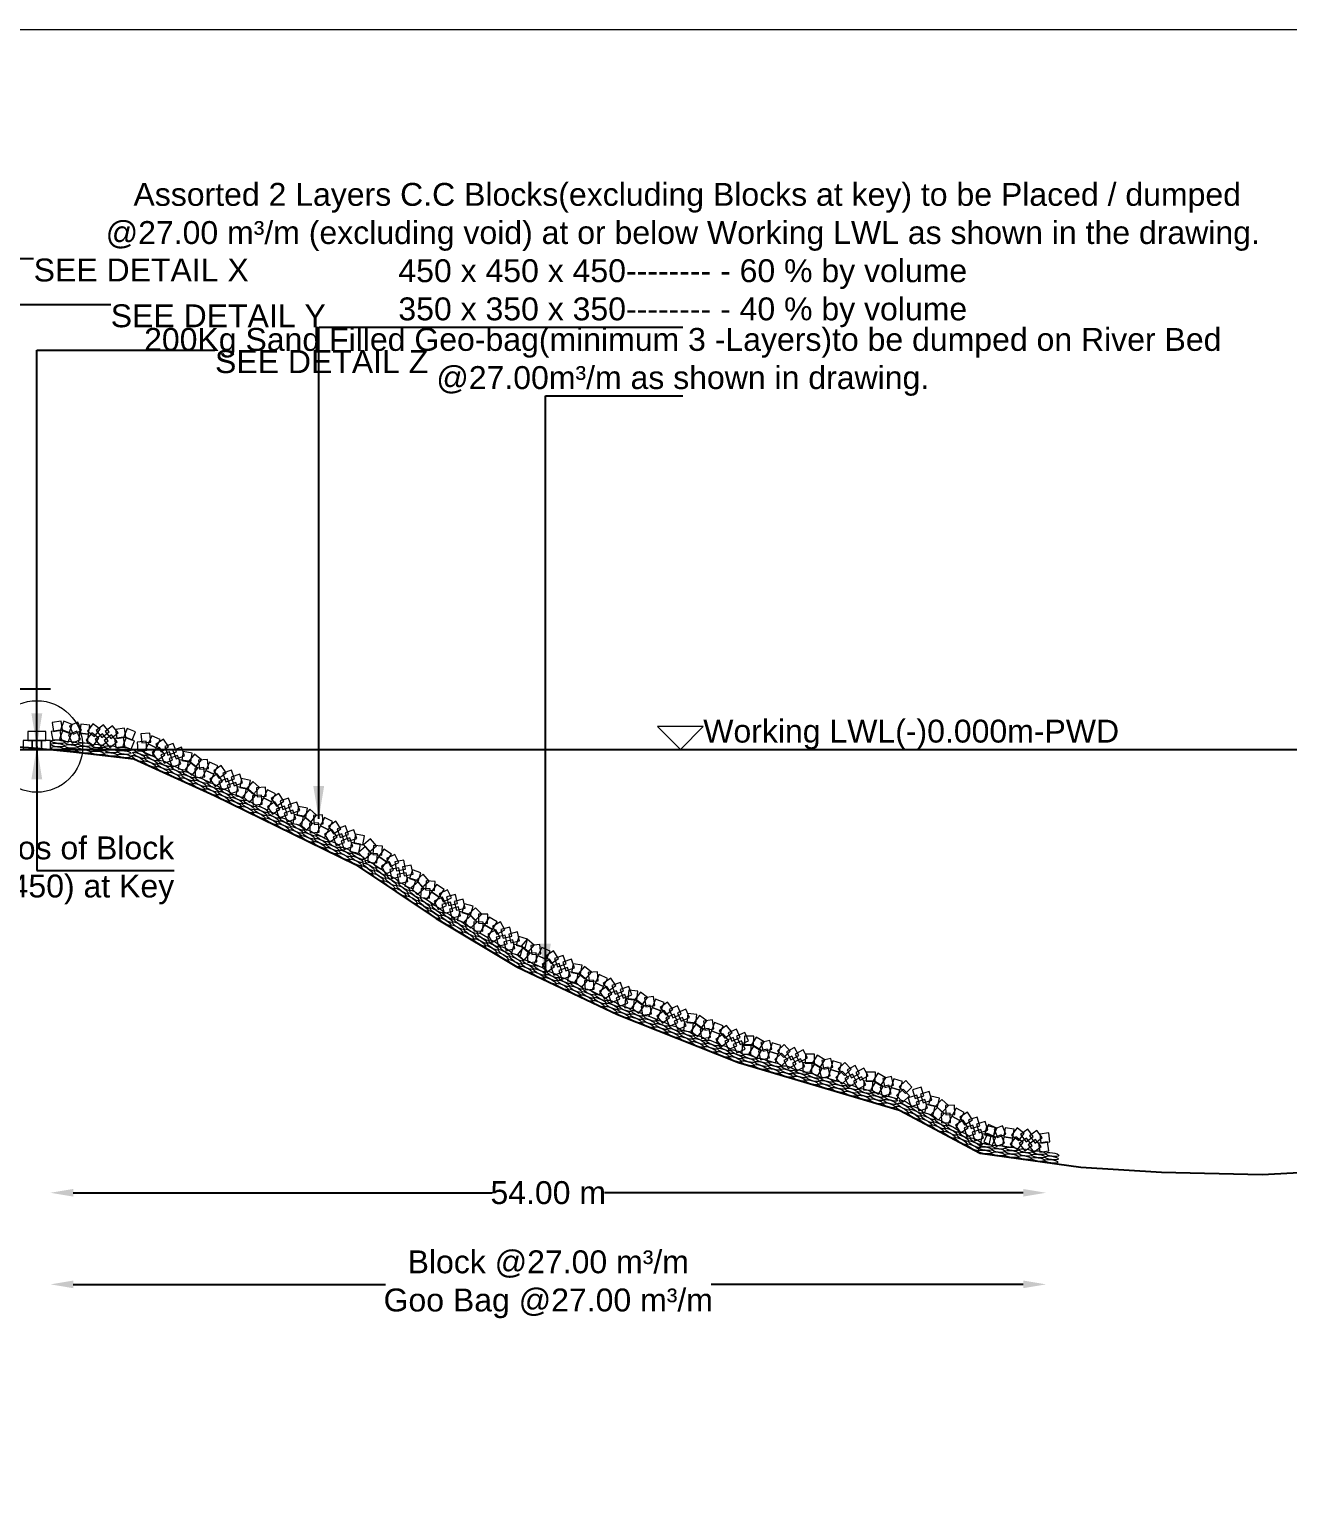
# Model space of a CAD drawing. Header units: inches. Extents: x 89000 to 305017, y -7071 to 0.
# Drawn here: x 191608 to 194355, y -3229 to 0 of the extents above; entities that cross this region are included whole.
import ezdxf

# ---------------------------------------------------------------- set-up
doc = ezdxf.new("R2010")
doc.units = ezdxf.units.IN
doc.header["$LTSCALE"] = 7
doc.header["$MEASUREMENT"] = 0
for name, color, linetype, lineweight in [('Cross Section Labels', 7, 'Continuous', 9), ('Existing_Bed_Level for Xsection', 7, 'Continuous', 25), ('Long Section Labels', 7, 'Continuous', 9)]:
    doc.layers.add(name, color=color, linetype=linetype, lineweight=lineweight)
doc.styles.get("Standard").update_dxf_attribs({"font": 'arial.ttf'})
doc.dimstyles.new('Appron Lebeling Style', dxfattribs={"dimtxt": 50, "dimasz": 50, "dimexe": 0.18, "dimexo": 0.0625, "dimgap": 0.09, "dimtad": 0, "dimtih": 1, "dimtoh": 1, "dimdec": 4, "dimzin": 0, "dimdsep": 46, "dimtxsty": 'Standard', "dimcen": 0.09, "dimse1": 1, "dimse2": 1, "dimadec": 0, "dimazin": 0, "dimtfac": 1, "dimtdec": 4, "dimtofl": 0, "dimtmove": 0, "dimatfit": 3, "dimfxl": 1, "dimtolj": 1, "dimtzin": 0, "dimarcsym": 0})
doc.dimstyles.get("Standard").update_dxf_attribs({"dimtxt": 0.18, "dimasz": 0.18, "dimexe": 0.18, "dimexo": 0.0625, "dimgap": 0.09, "dimtad": 0, "dimtih": 1, "dimtoh": 1, "dimdec": 4, "dimzin": 0, "dimdsep": 46, "dimtxsty": 'Standard', "dimcen": 0.09, "dimadec": 0, "dimazin": 0, "dimtfac": 1, "dimtdec": 4, "dimtofl": 0, "dimtmove": 0, "dimatfit": 3, "dimfxl": 1, "dimtolj": 1, "dimtzin": 0, "dimarcsym": 0})

# ---------------------------------------------------------------- blocks, each defined once
blk = doc.blocks.new('*D49')
at = {"layer": 'Cross Section Labels', "color": 0, "lineweight": -2, "transparency": 16777216}
for p, q in [((191703.7, -2540), (192618.2, -2540)), ((193777.9, -2540), (192863.4, -2540))]:
    blk.add_line(p, q, dxfattribs=at)
at = {"layer": 'Cross Section Labels', "color": 0, "transparency": 16777216}
for points in [[(191703.7, -2531.7), (191703.7, -2548.4), (191653.7, -2540)], [(193777.9, -2531.7), (193777.9, -2548.4), (193827.9, -2540)]]:
    blk.add_solid(points, dxfattribs=at)
at = {"layer": 'Defpoints', "color": 0, "transparency": 16777216}
for p in [(191653.7, -1572), (193827.9, -2473.5), (193827.9, -2540)]:
    blk.add_point(p, dxfattribs=at)
at = {"layer": 'Cross Section Labels', "color": 0, "transparency": 16777216, "insert": (192740.8, -2540), "char_height": 50, "attachment_point": 5}
blk.add_mtext('\\A1;54.00 m', dxfattribs=at)
blk = doc.blocks.new('*D50')
at = {"layer": 'Cross Section Labels', "color": 0, "lineweight": -2, "transparency": 16777216}
for p, q in [((191703.7, -2740), (192385.2, -2740)), ((193777.9, -2740), (193096.4, -2740))]:
    blk.add_line(p, q, dxfattribs=at)
at = {"layer": 'Cross Section Labels', "color": 0, "transparency": 16777216}
for points in [[(191703.7, -2731.7), (191703.7, -2748.4), (191653.7, -2740)], [(193777.9, -2731.7), (193777.9, -2748.4), (193827.9, -2740)]]:
    blk.add_solid(points, dxfattribs=at)
at = {"layer": 'Defpoints', "color": 0, "transparency": 16777216}
for p in [(191653.7, -1572), (193827.9, -2473.5), (193827.9, -2740)]:
    blk.add_point(p, dxfattribs=at)
at = {"layer": 'Cross Section Labels', "color": 0, "transparency": 16777216, "insert": (192740.8, -2740), "char_height": 50, "attachment_point": 5}
blk.add_mtext('\\A1;Block @27.00 m³/m ^JGoo Bag @27.00 m³/m ', dxfattribs=at)

msp = doc.modelspace()

# ---------------------------------------------------------------- linework, layer by layer
at = {"layer": 'Cross Section Labels'}
for points in [[(190000, 0), (200000, 0), (200000, -7071), (190000, -7071)], [(193029.31429, -1572.04), (193079.31429, -1522.04), (192979.31429, -1522.04)]]:
    msp.add_lwpolyline(points, close=True, dxfattribs=at)
msp.add_circle((191624.01429, -1565.44), 100, dxfattribs=at)
at = {"layer": 'Existing_Bed_Level for Xsection'}
for points in [[(191000, -1433.88), (191176, -1487.56), (191308, -1518.36), (191484, -1558.84), (191616, -1568.08), (191704, -1577.32), (191836, -1592.28), (192012, -1672.8), (192320, -1822.84), (192496, -1940.76), (192672, -2046.8), (192892, -2151.08), (193156, -2255.36), (193508, -2359.64), (193684, -2453.36), (193904, -2484.16), (194080, -2494.72), (194300, -2500), (194476, -2490.32), (194740, -2477.56), (194960, -2455.12)], [(191653.71429, -1440.04), (191000, -1440.04)], [(191000, -1572.04), (194960, -1572.04)]]:
    msp.add_lwpolyline(points, dxfattribs=at)
at = {"layer": 'Long Section Labels'}
for points in [[(191677.2309, -1509.88957), (191657.67561, -1512.99291), (191660.77895, -1532.5482), (191680.33424, -1529.44486)], [(191701.48752, -1517.59316), (191683.00332, -1510.49567), (191675.90583, -1528.97987), (191694.39003, -1536.07736)], [(191713.41231, -1512.28585), (191695.32012, -1520.33026), (191703.36454, -1538.42245), (191721.45672, -1530.37804)], [(191739.44215, -1518.89961), (191719.7681, -1516.66989), (191717.53838, -1536.34394), (191737.21243, -1538.57367)], [(191762.00877, -1527.76554), (191746.07836, -1516.00705), (191734.31987, -1531.93746), (191750.25028, -1543.69595)], [(191624.01429, -1532.44), (191604.21429, -1532.44), (191604.21429, -1552.24), (191624.01429, -1552.24)], [(191643.81429, -1532.44), (191624.01429, -1532.44), (191624.01429, -1552.24), (191643.81429, -1552.24)], [(191675.16327, -1529.58132), (191655.60798, -1532.68466), (191658.71132, -1552.23994), (191678.26661, -1549.1366)], [(191699.41988, -1537.28491), (191680.93568, -1530.18742), (191673.8382, -1548.67162), (191692.3224, -1555.76911)], [(191711.34467, -1531.97759), (191693.25248, -1540.02201), (191701.2969, -1558.1142), (191719.38909, -1550.06978)], [(191737.21243, -1538.57367), (191717.53838, -1536.34394), (191715.30865, -1556.01799), (191734.9827, -1558.24772)], [(191759.77904, -1547.43959), (191743.84863, -1535.68111), (191732.09014, -1551.61152), (191748.02055, -1563.37)], [(191767.19084, -1537.84425), (191751.69762, -1550.17309), (191764.02645, -1565.66631), (191779.51967, -1553.33747)], [(191769.42056, -1518.1702), (191753.92734, -1530.49904), (191766.25618, -1545.99226), (191781.7494, -1533.66342)], [(191799.19498, -1555.55612), (191786.85381, -1540.07272), (191771.37041, -1552.41389), (191783.71158, -1567.89729)], [(191801.4247, -1535.88207), (191789.08354, -1520.39867), (191773.60014, -1532.73984), (191785.94131, -1548.22324)], [(191813.27574, -1544.95354), (191793.69556, -1547.89574), (191796.63776, -1567.47592), (191816.21794, -1564.53372)], [(191815.50547, -1525.27949), (191795.92528, -1528.22169), (191798.86748, -1547.80187), (191818.44766, -1544.85967)], [(191837.4681, -1552.85663), (191819.04297, -1545.60716), (191811.7935, -1564.03229), (191830.21863, -1571.28175)], [(191839.69782, -1533.18258), (191821.2727, -1525.93311), (191814.02323, -1544.35824), (191832.44836, -1551.6077)], [(191870.887, -1536.03388), (191851.17427, -1537.8909), (191853.03128, -1557.60362), (191872.74401, -1555.74661)], [(191893.08556, -1550.17221), (191875.0804, -1541.93485), (191866.84304, -1559.94001), (191884.8482, -1568.17737)], [(191911.77615, -1565.61626), (191900.29225, -1549.48678), (191884.16278, -1560.97069), (191895.64668, -1577.10016)], [(191614.11429, -1552.24), (191594.31429, -1552.24), (191594.31429, -1572.04), (191614.11429, -1572.04)], [(191633.91429, -1552.24), (191614.11429, -1552.24), (191614.11429, -1572.04), (191633.91429, -1572.04)], [(191653.71429, -1552.24), (191633.91429, -1552.24), (191633.91429, -1572.04), (191653.71429, -1572.04)], [(191862.64963, -1554.03904), (191842.93691, -1555.89606), (191844.79392, -1575.60878), (191864.50665, -1573.75177)], [(191884.8482, -1568.17737), (191866.84304, -1559.94001), (191858.60568, -1577.94518), (191876.61084, -1586.18254)], [(191903.53879, -1583.62142), (191892.05489, -1567.49195), (191875.92541, -1578.97585), (191887.40932, -1595.10533)], [(191913.56703, -1576.80675), (191895.00801, -1583.70624), (191901.9075, -1602.26525), (191920.46652, -1595.36576)], [(191921.80439, -1558.80158), (191903.24538, -1565.70107), (191910.14486, -1584.26009), (191928.70388, -1577.3606)], [(191946.71368, -1585.58782), (191939.79941, -1567.03431), (191921.2459, -1573.94857), (191928.16016, -1592.50209)], [(191963.39344, -1579.88975), (191943.86915, -1576.59707), (191940.57646, -1596.12137), (191960.10076, -1599.41405)], [(191983.92859, -1594.92426), (191968.67146, -1582.30444), (191956.05164, -1597.56158), (191971.30877, -1610.1814)], [(191938.47632, -1603.59298), (191931.56205, -1585.03947), (191913.00854, -1591.95374), (191919.9228, -1610.50725)], [(191955.15608, -1597.89492), (191935.63178, -1594.60223), (191932.3391, -1614.12653), (191951.8634, -1617.41921)], [(191975.69123, -1612.92943), (191960.4341, -1600.30961), (191947.81428, -1615.56674), (191963.07141, -1628.18656)], [(191988.68577, -1611.70058), (191968.97305, -1613.55759), (191970.83006, -1633.27031), (191990.54278, -1631.4133)], [(191996.92313, -1593.69541), (191977.21041, -1595.55243), (191979.06742, -1615.26515), (191998.78015, -1613.40814)], [(192019.1217, -1607.83374), (192001.11654, -1599.59638), (191992.87918, -1617.60155), (192010.88434, -1625.83891)], [(192037.81229, -1623.27779), (192026.32838, -1607.14832), (192010.19891, -1618.63222), (192021.68282, -1634.7617)], [(192010.88434, -1625.83891), (191992.87918, -1617.60155), (191984.64182, -1635.60671), (192002.64698, -1643.84407)], [(192029.57493, -1641.28295), (192018.09102, -1625.15348), (192001.96155, -1636.63739), (192013.44546, -1652.76686)], [(192040.52396, -1635.14845), (192021.8032, -1641.59617), (192028.25092, -1660.31693), (192046.97168, -1653.86921)], [(192049.19523, -1617.3482), (192030.47447, -1623.79591), (192036.92218, -1642.51667), (192055.64295, -1636.06896)], [(192064.77682, -1662.53046), (192058.3142, -1643.81484), (192039.59857, -1650.27746), (192046.0612, -1668.99308)], [(192073.44809, -1644.7302), (192066.98546, -1626.01458), (192048.26984, -1632.4772), (192054.73246, -1651.19283)], [(192090.26103, -1639.43801), (192070.82226, -1635.67316), (192067.05741, -1655.11193), (192086.49618, -1658.87678)], [(192110.42582, -1654.96574), (192095.47898, -1641.9799), (192082.49314, -1656.92673), (192097.43997, -1669.91258)], [(192081.58977, -1657.23827), (192062.151, -1653.47341), (192058.38614, -1672.91218), (192077.82491, -1676.67704)], [(192101.75455, -1672.766), (192086.80772, -1659.78016), (192073.82187, -1674.72699), (192088.7687, -1687.71283)], [(192114.77505, -1671.85241), (192095.02311, -1673.23118), (192096.40188, -1692.98311), (192116.15382, -1691.60435)], [(192123.44632, -1654.05216), (192103.69438, -1655.43092), (192105.07315, -1675.18286), (192124.82508, -1673.80409)], [(192136.62448, -1686.52454), (192118.82423, -1677.85327), (192110.15296, -1695.65352), (192127.95322, -1704.32479)], [(192145.29575, -1668.72428), (192127.49549, -1660.05301), (192118.82423, -1677.85327), (192136.62448, -1686.52454)], [(192163.60659, -1684.61672), (192152.51693, -1668.21369), (192136.1139, -1679.30336), (192147.20356, -1695.70639)], [(192173.79702, -1678.04707), (192155.07626, -1684.49479), (192161.52398, -1703.21555), (192180.24474, -1696.76783)], [(192154.93532, -1702.41698), (192143.84566, -1686.01395), (192127.44263, -1697.10361), (192138.53229, -1713.50664)], [(192165.12576, -1695.84733), (192146.40499, -1702.29504), (192152.85271, -1721.0158), (192171.57347, -1714.56809)], [(192189.37861, -1723.22933), (192182.91599, -1704.51371), (192164.20037, -1710.97633), (192170.66299, -1729.69195)], [(192198.04988, -1705.42908), (192191.58726, -1686.71345), (192172.87163, -1693.17608), (192179.33426, -1711.8917)], [(192214.86283, -1700.13689), (192195.42406, -1696.37203), (192191.6592, -1715.8108), (192211.09797, -1719.57566)], [(192235.02761, -1715.66462), (192220.08078, -1702.67877), (192207.09493, -1717.62561), (192222.04176, -1730.61145)], [(192206.19156, -1717.93714), (192186.75279, -1714.17229), (192182.98793, -1733.61106), (192202.4267, -1737.37591)], [(192226.35634, -1733.46487), (192211.40951, -1720.47903), (192198.42366, -1735.42586), (192213.3705, -1748.41171)], [(192239.37684, -1732.55129), (192219.62491, -1733.93005), (192221.00367, -1753.68199), (192240.75561, -1752.30322)], [(192248.04811, -1714.75103), (192228.29618, -1716.12979), (192229.67494, -1735.88173), (192249.42688, -1734.50297)], [(192261.22628, -1747.22341), (192243.42602, -1738.55214), (192234.75475, -1756.3524), (192252.55501, -1765.02366)], [(192269.89754, -1729.42315), (192252.09729, -1720.75188), (192243.42602, -1738.55214), (192261.22628, -1747.22341)], [(192288.20838, -1745.3156), (192277.11872, -1728.91257), (192260.71569, -1740.00223), (192271.80536, -1756.40526)], [(192298.39882, -1738.74594), (192279.67805, -1745.19366), (192286.12577, -1763.91442), (192304.84653, -1757.46671)], [(192279.53712, -1763.11585), (192268.44745, -1746.71282), (192252.04442, -1757.80249), (192263.13409, -1774.20552)], [(192289.72755, -1756.5462), (192271.00679, -1762.99392), (192277.4545, -1781.71468), (192296.17527, -1775.26696)], [(192313.9804, -1783.92821), (192307.51778, -1765.21258), (192288.80216, -1771.67521), (192295.26478, -1790.39083)], [(192322.65167, -1766.12795), (192316.18905, -1747.41233), (192297.47343, -1753.87495), (192303.93605, -1772.59057)], [(192330.79335, -1778.63602), (192311.35458, -1774.87116), (192307.58972, -1794.30993), (192327.0285, -1798.07479)], [(192339.46462, -1760.83576), (192320.02585, -1757.0709), (192316.26099, -1776.50968), (192335.69976, -1780.27453)], [(192365.60537, -1782.21112), (192352.57205, -1767.30567), (192337.66659, -1780.33898), (192350.69991, -1795.24444)], [(192354.58437, -1798.66037), (192341.55106, -1783.75491), (192326.6456, -1796.78823), (192339.67892, -1811.69369)], [(192367.60765, -1799.53354), (192347.85248, -1798.20187), (192346.52081, -1817.95704), (192366.27598, -1819.28871)], [(192378.62864, -1783.0843), (192358.87348, -1781.75263), (192357.54181, -1801.5078), (192377.29698, -1802.83946)], [(192387.2486, -1817.05216), (192370.79935, -1806.03117), (192359.77836, -1822.48041), (192376.2276, -1833.50141)], [(192398.26959, -1800.60292), (192381.82035, -1789.58192), (192370.79935, -1806.03117), (192387.2486, -1817.05216)], [(192414.23845, -1818.84716), (192405.49284, -1801.08331), (192387.72899, -1809.82891), (192396.47459, -1827.59276)], [(192403.21745, -1835.2964), (192394.47185, -1817.53255), (192376.70799, -1826.27816), (192385.4536, -1844.04201)], [(192414.20962, -1830.18001), (192394.7837, -1834.01063), (192398.61432, -1853.43655), (192418.04024, -1849.60593)], [(192425.23061, -1813.73076), (192405.80469, -1817.56138), (192409.63531, -1836.9873), (192429.06123, -1833.15668)], [(192445.51668, -1844.16841), (192441.6706, -1824.74555), (192422.24773, -1828.59164), (192426.09382, -1848.0145)], [(192462.89485, -1841.22194), (192444.15238, -1834.83762), (192437.76805, -1853.58009), (192456.51053, -1859.96442)], [(192434.49569, -1860.61766), (192430.6496, -1841.1948), (192411.22674, -1845.04088), (192415.07283, -1864.46375)], [(192451.87386, -1857.67119), (192433.13138, -1851.28686), (192426.74706, -1870.02934), (192445.48953, -1876.41367)], [(192469.72909, -1875.80733), (192456.69577, -1860.90187), (192441.79032, -1873.93519), (192454.82364, -1888.84065)], [(192480.75009, -1859.35808), (192467.71677, -1844.45263), (192452.81131, -1857.48594), (192465.84463, -1872.3914)], [(192493.77336, -1860.23126), (192474.0182, -1858.89959), (192472.68653, -1878.65476), (192492.4417, -1879.98643)], [(192513.41431, -1877.74988), (192496.96507, -1866.72888), (192485.94407, -1883.17813), (192502.39332, -1894.19912)], [(192482.75237, -1876.6805), (192462.9972, -1875.34884), (192461.66553, -1895.104), (192481.4207, -1896.43567)], [(192502.39332, -1894.19912), (192485.94407, -1883.17813), (192474.92308, -1899.62737), (192491.37232, -1910.64837)], [(192518.36217, -1912.44337), (192509.61656, -1894.67952), (192491.85271, -1903.42512), (192500.59832, -1921.18897)], [(192529.38316, -1895.99412), (192520.63756, -1878.23027), (192502.87371, -1886.97588), (192511.61931, -1904.73973)], [(192537.92814, -1888.80384), (192518.70864, -1893.56311), (192523.46791, -1912.78262), (192542.68741, -1908.02334)], [(192559.65279, -1918.23197), (192554.87822, -1899.01626), (192535.66251, -1903.79084), (192540.43709, -1923.00654)], [(192527.70997, -1905.76346), (192508.49046, -1910.52274), (192513.24974, -1929.74224), (192532.46924, -1924.98297)], [(192549.43462, -1935.19159), (192544.66004, -1915.97588), (192525.44433, -1920.75046), (192530.21891, -1939.96617)], [(192566.65121, -1931.41381), (192547.62371, -1925.9371), (192542.147, -1944.9646), (192561.1745, -1950.4413)], [(192576.86938, -1914.45418), (192557.84188, -1908.97747), (192552.36517, -1928.00497), (192571.39267, -1933.48168)], [(192585.35695, -1948.67138), (192571.62273, -1934.40915), (192557.3605, -1948.14337), (192571.09472, -1962.4056)], [(192595.57513, -1931.71175), (192581.84091, -1917.44953), (192567.57868, -1931.18375), (192581.3129, -1945.44598)], [(192608.62531, -1931.95838), (192588.82898, -1931.57714), (192588.44774, -1951.37347), (192608.24407, -1951.75471)], [(192598.40714, -1948.91801), (192578.61081, -1948.53677), (192578.22957, -1968.3331), (192598.0259, -1968.71434)], [(192618.86688, -1965.473), (192601.90725, -1955.25483), (192591.68908, -1972.21445), (192608.64871, -1982.43263)], [(192629.08505, -1948.51337), (192612.12543, -1938.2952), (192601.90725, -1955.25483), (192618.86688, -1965.473)], [(192635.69362, -1982.92916), (192626.10487, -1965.60589), (192608.78159, -1975.19464), (192618.37035, -1992.51791)], [(192645.91179, -1965.96953), (192636.32304, -1948.64626), (192618.99977, -1958.23501), (192628.58852, -1975.55829)], [(192656.64552, -1960.33106), (192637.42602, -1965.09033), (192642.18529, -1984.30984), (192661.40479, -1979.55056)], [(192646.42735, -1977.29069), (192627.20784, -1982.04996), (192631.96712, -2001.26946), (192651.18662, -1996.51019)], [(192668.152, -2006.71881), (192663.37742, -1987.50311), (192644.16172, -1992.27768), (192648.93629, -2011.49339)], [(192678.37017, -1989.75919), (192673.5956, -1970.54348), (192654.37989, -1975.31806), (192659.15447, -1994.53377)], [(192685.36859, -2002.94103), (192666.34109, -1997.46432), (192660.86438, -2016.49182), (192679.89188, -2021.96853)], [(192695.58676, -1985.9814), (192676.55926, -1980.5047), (192671.08256, -1999.53219), (192690.11005, -2005.0089)], [(192709.75028, -1999.2486), (192694.66565, -1986.42308), (192681.84013, -2001.50771), (192696.92476, -2014.33323)], [(192722.76028, -1998.19605), (192703.02419, -1999.78562), (192704.61377, -2019.52171), (192724.34986, -2017.93214)], [(192701.26955, -2017.14042), (192686.18493, -2004.3149), (192673.3594, -2019.39953), (192688.44403, -2032.22505)], [(192714.27956, -2016.08787), (192694.54347, -2017.67744), (192696.13304, -2037.41353), (192715.86913, -2035.82396)], [(192736.2844, -2030.52587), (192718.39258, -2022.04515), (192709.91185, -2039.93697), (192727.80367, -2048.4177)], [(192744.76512, -2012.63405), (192726.8733, -2004.15333), (192718.39258, -2022.04515), (192736.2844, -2030.52587)], [(192754.76387, -2046.22191), (192743.49971, -2029.93822), (192727.21602, -2041.20238), (192738.48018, -2057.48608)], [(192763.2446, -2028.33009), (192751.98044, -2012.0464), (192735.69674, -2023.31056), (192746.96091, -2039.59425)], [(192773.36431, -2021.65201), (192754.71345, -2028.29923), (192761.36068, -2046.95009), (192780.01153, -2040.30286)], [(192797.90813, -2048.77351), (192791.24606, -2030.12796), (192772.6005, -2036.79003), (192779.26258, -2055.43559)], [(192764.88358, -2039.54383), (192746.23273, -2046.19106), (192752.87996, -2064.84191), (192771.53081, -2058.19469)], [(192789.42741, -2066.66534), (192782.76533, -2048.01978), (192764.11978, -2054.68186), (192770.78185, -2073.32741)], [(192806.18289, -2061.19394), (192786.70503, -2057.63684), (192783.14794, -2077.1147), (192802.6258, -2080.6718)], [(192814.66362, -2043.30212), (192795.18576, -2039.74502), (192791.62866, -2059.22288), (192811.10652, -2062.77998)], [(192826.51231, -2076.50549), (192811.42768, -2063.67997), (192798.60216, -2078.7646), (192813.68679, -2091.59012)], [(192834.99304, -2058.61367), (192819.90841, -2045.78815), (192807.08289, -2060.87277), (192822.16752, -2073.6983)], [(192848.00304, -2057.56111), (192828.26695, -2059.15069), (192829.85653, -2078.88678), (192849.59262, -2077.2972)], [(192870.00788, -2071.99912), (192852.11606, -2063.5184), (192843.63533, -2081.41022), (192861.52716, -2089.89094)], [(192839.52232, -2075.45294), (192819.78623, -2077.04251), (192821.3758, -2096.7786), (192841.11189, -2095.18903)], [(192861.52716, -2089.89094), (192843.63533, -2081.41022), (192835.15461, -2099.30204), (192853.04643, -2107.78277)], [(192880.00663, -2105.58698), (192868.74247, -2089.30329), (192852.45878, -2100.56745), (192863.72294, -2116.85114)], [(192888.48736, -2087.69516), (192877.22319, -2071.41147), (192860.9395, -2082.67563), (192872.20367, -2098.95932)], [(192890.12634, -2098.9089), (192871.47549, -2105.55613), (192878.12271, -2124.20698), (192896.77357, -2117.55975)], [(192898.60707, -2081.01708), (192879.95621, -2087.6643), (192886.60344, -2106.31516), (192905.25429, -2099.66793)], [(192923.15089, -2108.13858), (192916.48882, -2089.49303), (192897.84326, -2096.1551), (192904.50534, -2114.80066)], [(192936.58632, -2099.59328), (192916.91527, -2097.33726), (192914.65924, -2117.00831), (192934.3303, -2119.26434)], [(192914.67017, -2126.0304), (192908.00809, -2107.38485), (192889.36254, -2114.04692), (192896.02461, -2132.69248)], [(192929.31223, -2118.0087), (192909.64118, -2115.75268), (192907.38515, -2135.42373), (192927.05621, -2137.67976)], [(192950.61339, -2131.9367), (192934.71051, -2120.14102), (192922.91482, -2136.04391), (192938.81771, -2147.83959)], [(192957.88748, -2113.52129), (192941.9846, -2101.7256), (192930.18891, -2117.62849), (192946.0918, -2129.42417)], [(192963.52481, -2130.02268), (192943.93781, -2132.91911), (192946.83424, -2152.50612), (192966.42124, -2149.60968)], [(192970.7989, -2111.60726), (192951.2119, -2114.50369), (192954.10833, -2134.0907), (192973.69533, -2131.19426)], [(192993.71379, -2124.5524), (192975.29837, -2117.27831), (192968.02428, -2135.69373), (192986.4397, -2142.96782)], [(193013.19462, -2138.98687), (193000.87416, -2123.48699), (192985.37428, -2135.80745), (192997.69474, -2151.30733)], [(192986.4397, -2142.96782), (192968.02428, -2135.69373), (192960.75019, -2154.10915), (192979.16561, -2161.38324)], [(193005.92053, -2157.40229), (192993.60007, -2141.90241), (192978.10019, -2154.22286), (192990.42065, -2169.72275)], [(193015.57452, -2150.06705), (192997.40616, -2157.93792), (193005.27704, -2176.10628), (193023.4454, -2168.23541)], [(193022.84861, -2131.65163), (193004.68025, -2139.52251), (193012.55113, -2157.69087), (193030.71949, -2149.81999)], [(193041.86491, -2175.49913), (193033.97957, -2157.33704), (193015.81748, -2165.22238), (193023.70282, -2183.38447)], [(193049.139, -2157.08371), (193041.25366, -2138.92163), (193023.09157, -2146.80697), (193030.97691, -2164.96905)], [(193065.49424, -2150.51191), (193045.82319, -2148.25589), (193043.56717, -2167.92694), (193063.23822, -2170.18297)], [(193086.79541, -2164.43992), (193070.89252, -2152.64423), (193059.09684, -2168.54712), (193074.99973, -2180.3428)], [(193099.70682, -2162.52589), (193080.11982, -2165.42232), (193083.01626, -2185.00933), (193102.60326, -2182.11289)], [(193058.22015, -2168.92733), (193038.5491, -2166.67131), (193036.29308, -2186.34236), (193055.96413, -2188.59839)], [(193079.52132, -2182.85533), (193063.61843, -2171.05965), (193051.82275, -2186.96254), (193067.72564, -2198.75822)], [(193092.43273, -2180.94131), (193072.84573, -2183.83774), (193075.74217, -2203.42475), (193095.32917, -2200.52831)], [(193115.34762, -2193.88645), (193096.9322, -2186.61236), (193089.65811, -2205.02778), (193108.07353, -2212.30187)], [(193122.62171, -2175.47104), (193104.20629, -2168.19695), (193096.9322, -2186.61236), (193115.34762, -2193.88645)], [(193134.82846, -2208.32092), (193122.508, -2192.82104), (193107.00812, -2205.1415), (193119.32857, -2220.64138)], [(193142.10255, -2189.9055), (193129.78209, -2174.40562), (193114.28221, -2186.72608), (193126.60266, -2202.22596)], [(193151.75654, -2182.57026), (193133.58818, -2190.44114), (193141.45905, -2208.6095), (193159.62741, -2200.73862)], [(193178.04693, -2208.00234), (193170.16159, -2189.84026), (193151.9995, -2197.7256), (193159.88484, -2215.88768)], [(193144.48245, -2200.98568), (193126.31409, -2208.85655), (193134.18496, -2227.02491), (193152.35332, -2219.15404)], [(193170.77284, -2226.41776), (193162.8875, -2208.25567), (193144.72541, -2216.14101), (193152.61075, -2234.3031)], [(193183.87973, -2217.24275), (193164.08643, -2216.72775), (193163.57143, -2236.52105), (193183.36473, -2237.03605)], [(193189.50387, -2198.25831), (193169.71057, -2197.74331), (193169.19557, -2217.53661), (193188.98887, -2218.05161)], [(193206.32466, -2229.24083), (193189.44481, -2218.8914), (193179.09538, -2235.77125), (193195.97523, -2246.12068)], [(193211.9488, -2210.25638), (193195.06895, -2199.90696), (193184.71952, -2216.78681), (193201.59938, -2227.13624)], [(193219.01736, -2226.19724), (193199.76152, -2230.80728), (193204.37156, -2250.06312), (193223.62741, -2245.45308)], [(193224.6415, -2207.2128), (193205.38566, -2211.82284), (193209.9957, -2231.07868), (193229.25155, -2226.46864)], [(193248.60734, -2218.08973), (193229.6229, -2212.46559), (193223.99875, -2231.45003), (193242.9832, -2237.07417)], [(193269.28361, -2230.75261), (193255.64607, -2216.3979), (193241.29137, -2230.03544), (193254.9289, -2244.39014)], [(193278.25414, -2222.59572), (193260.84949, -2232.03595), (193270.28972, -2249.44061), (193287.69437, -2240.00038)], [(193242.9832, -2237.07417), (193223.99875, -2231.45003), (193218.37461, -2250.43447), (193237.35906, -2256.05861)], [(193263.65947, -2249.73705), (193250.02193, -2235.38234), (193235.66723, -2249.01988), (193249.30476, -2263.37458)], [(193272.63, -2241.58016), (193255.22535, -2251.02039), (193264.66558, -2268.42505), (193282.07023, -2258.98482)], [(193301.05784, -2264.59827), (193291.60375, -2247.20114), (193274.20662, -2256.65522), (193283.66071, -2274.05236)], [(193306.68198, -2245.61383), (193297.22789, -2228.21669), (193279.83076, -2237.67078), (193289.28485, -2255.06791)], [(193316.77082, -2256.61173), (193296.97752, -2256.09674), (193296.46252, -2275.89004), (193316.25582, -2276.40504)], [(193322.39496, -2237.62729), (193302.60166, -2237.11229), (193302.08666, -2256.9056), (193321.87997, -2257.42059)], [(193339.21575, -2268.60981), (193322.3359, -2258.26039), (193311.98648, -2275.14024), (193328.86633, -2285.48967)], [(193344.83989, -2249.62537), (193327.96004, -2239.27595), (193317.61062, -2256.1558), (193334.49047, -2266.50522)], [(193357.5326, -2246.58178), (193338.27675, -2251.19183), (193342.8868, -2270.44767), (193362.14264, -2265.83763)], [(193381.49843, -2257.45872), (193362.51399, -2251.83458), (193356.88985, -2270.81902), (193375.87429, -2276.44316)], [(193402.1747, -2270.12159), (193388.53717, -2255.76689), (193374.18246, -2269.40442), (193387.82, -2283.75913)], [(193351.90846, -2265.56622), (193332.65261, -2270.17627), (193337.26266, -2289.43211), (193356.5185, -2284.82207)], [(193375.87429, -2276.44316), (193356.88985, -2270.81902), (193351.26571, -2289.80346), (193370.25015, -2295.4276)], [(193396.55056, -2289.10604), (193382.91303, -2274.75133), (193368.55832, -2288.38886), (193382.19586, -2302.74357)], [(193405.5211, -2280.94915), (193388.11644, -2290.38938), (193397.55667, -2307.79403), (193414.96133, -2298.3538)], [(193411.14524, -2261.96471), (193393.74058, -2271.40494), (193403.18081, -2288.80959), (193420.58547, -2279.36936)], [(193433.94893, -2303.96725), (193424.49485, -2286.57012), (193407.09771, -2296.02421), (193416.5518, -2313.42134)], [(193439.57308, -2284.98281), (193430.11899, -2267.58568), (193412.72186, -2277.03977), (193422.17594, -2294.4369)], [(193455.28606, -2276.99628), (193435.49276, -2276.48128), (193434.97776, -2296.27458), (193454.77106, -2296.78958)], [(193477.73099, -2288.99436), (193460.85114, -2278.64493), (193450.50171, -2295.52479), (193467.38156, -2305.87421)], [(193490.42369, -2285.95077), (193471.16785, -2290.56081), (193475.77789, -2309.81666), (193495.03373, -2305.20661)], [(193514.38953, -2296.8277), (193495.40508, -2291.20356), (193489.78094, -2310.188), (193508.76538, -2315.81215)], [(193449.66192, -2295.98072), (193429.86861, -2295.46572), (193429.35362, -2315.25902), (193449.14692, -2315.77402)], [(193472.10685, -2307.9788), (193455.227, -2297.62938), (193444.87757, -2314.50923), (193461.75742, -2324.85865)], [(193484.79955, -2304.93521), (193465.54371, -2309.54525), (193470.15375, -2328.8011), (193489.40959, -2324.19105)], [(193508.76538, -2315.81215), (193489.78094, -2310.188), (193484.1568, -2329.17245), (193503.14124, -2334.79659)], [(193529.44166, -2328.47502), (193515.80412, -2314.12032), (193501.44941, -2327.75785), (193515.08695, -2342.11256)], [(193535.0658, -2309.49058), (193521.42826, -2295.13587), (193507.07355, -2308.77341), (193520.71109, -2323.12812)], [(193554.96639, -2309.71605), (193536.02569, -2315.4858), (193541.79545, -2334.4265), (193560.73614, -2328.65675)], [(193578.21801, -2337.95321), (193572.43318, -2319.01712), (193553.49709, -2324.80195), (193559.28192, -2343.73804)], [(193545.66008, -2327.19268), (193526.71939, -2332.96243), (193532.48914, -2351.90313), (193551.42984, -2346.13338)], [(193568.91171, -2355.42984), (193563.12688, -2336.49375), (193544.19078, -2342.27858), (193549.97561, -2361.21468)], [(193585.90424, -2350.7462), (193566.61356, -2346.28416), (193562.15151, -2365.57483), (193581.44219, -2370.03688)], [(193595.21054, -2333.26957), (193575.91987, -2328.80753), (193571.45782, -2348.0982), (193590.7485, -2352.56025)], [(193605.49709, -2366.98963), (193591.02732, -2353.47424), (193577.51193, -2367.94401), (193591.9817, -2381.4594)], [(193614.80339, -2349.513), (193600.33362, -2335.99761), (193586.81823, -2350.46738), (193601.288, -2363.98277)], [(193627.84834, -2349.06863), (193608.05958, -2349.7356), (193608.72655, -2369.52437), (193628.51531, -2368.8574)], [(193649.15555, -2364.51764), (193631.67891, -2355.21134), (193622.37261, -2372.68797), (193639.84924, -2381.99428)], [(193618.54204, -2366.54527), (193598.75327, -2367.21223), (193599.42024, -2387.001), (193619.20901, -2386.33403)], [(193639.84924, -2381.99428), (193622.37261, -2372.68797), (193613.0663, -2390.1646), (193630.54293, -2399.47091)], [(193657.57623, -2398.53546), (193647.08411, -2381.74392), (193630.29258, -2392.23603), (193640.78469, -2409.02757)], [(193666.88253, -2381.05882), (193656.39042, -2364.26729), (193639.59889, -2374.7594), (193650.091, -2391.55093)], [(193677.30281, -2374.8602), (193658.36212, -2380.62995), (193664.13187, -2399.57064), (193683.07256, -2393.80089)], [(193700.55444, -2403.09736), (193694.7696, -2384.16126), (193675.83351, -2389.94609), (193681.61834, -2408.88219)], [(193667.99651, -2392.33683), (193649.05581, -2398.10658), (193654.82556, -2417.04727), (193673.76626, -2411.27752)], [(193691.24813, -2420.57399), (193685.4633, -2401.63789), (193666.5272, -2407.42273), (193672.31204, -2426.35882)], [(193708.24066, -2415.89035), (193688.94998, -2411.4283), (193684.48794, -2430.71898), (193703.77861, -2435.18102)], [(193717.89015, -2418.38306), (193699.66161, -2410.65259), (193691.93114, -2428.88114), (193710.15969, -2436.6116)], [(193717.54697, -2398.41372), (193698.25629, -2393.95167), (193693.79424, -2413.24235), (193713.08492, -2417.70439)], [(193720.63538, -2398.77429), (193702.40683, -2391.04382), (193694.67637, -2409.27237), (193712.90491, -2417.00284)], [(193729.99081, -2413.48997), (193711.63206, -2420.90593), (193719.04802, -2439.26468), (193737.40676, -2431.84872)], [(193732.73604, -2393.88121), (193714.37729, -2401.29716), (193721.79324, -2419.65591), (193740.15199, -2412.23995)], [(193755.30518, -2420.69078), (193735.69641, -2417.94555), (193732.95118, -2437.55432), (193752.55995, -2440.29955)], [(193758.0504, -2401.08201), (193738.44164, -2398.33679), (193735.69641, -2417.94555), (193755.30518, -2420.69078)], [(193777.63137, -2430.14583), (193762.015, -2417.97336), (193749.84253, -2433.58973), (193765.45889, -2445.7622)], [(193780.37659, -2410.53706), (193764.76022, -2398.36459), (193752.58775, -2413.98096), (193768.20412, -2426.15343)], [(193785.2924, -2420.74829), (193769.48099, -2432.66632), (193781.39902, -2448.47772), (193797.21043, -2436.5597)], [(193788.03763, -2401.13952), (193772.22622, -2413.05755), (193784.14425, -2428.86896), (193799.95566, -2416.95093)], [(193819.56597, -2419.68511), (193807.63535, -2403.8832), (193791.83344, -2415.81382), (193803.76406, -2431.61573)], [(193833.92011, -2409.45568), (193814.26946, -2411.88306), (193816.69684, -2431.53371), (193836.34748, -2429.10633)], [(193816.82074, -2439.29388), (193804.89013, -2423.49197), (193789.08822, -2435.42258), (193801.01883, -2451.2245)], [(193831.17488, -2429.06445), (193811.52423, -2431.49183), (193813.95161, -2451.14247), (193833.60226, -2448.71509)]]:
    msp.add_lwpolyline(points, close=True, dxfattribs=at)
for centre, major_axis in [((191668.66798, -1569.84958), (14.56314, -1.52913)), ((191669.44909, -1562.41047), (14.56314, -1.52913)), ((191670.23019, -1554.97137), (14.56314, -1.52913)), ((191697.79426, -1572.90784), (14.56314, -1.52913)), ((191698.57537, -1565.46873), (14.56314, -1.52913)), ((191699.35647, -1558.02963), (14.56314, -1.52913)), ((191726.93091, -1576.15489), (14.55005, -1.64901)), ((191727.77326, -1568.72247), (14.55005, -1.64901)), ((191728.6156, -1561.29006), (14.55005, -1.64901)), ((191756.03102, -1579.45291), (14.55005, -1.64901)), ((191756.87336, -1572.02049), (14.55005, -1.64901)), ((191757.71571, -1564.58807), (14.55005, -1.64901)), ((191785.13113, -1582.75092), (14.55005, -1.64901)), ((191785.97347, -1575.3185), (14.55005, -1.64901)), ((191786.81581, -1567.88608), (14.55005, -1.64901)), ((191814.23124, -1586.04893), (14.55005, -1.64901)), ((191815.07358, -1578.61651), (14.55005, -1.64901)), ((191815.91592, -1571.18409), (14.55005, -1.64901)), ((191846.99185, -1584.97031), (13.31582, -6.09199)), ((191850.10374, -1578.16836), (13.31582, -6.09199)), ((191843.87996, -1591.77226), (13.31582, -6.09199)), ((191870.51159, -1603.95623), (13.31582, -6.09199)), ((191873.62348, -1597.15428), (13.31582, -6.09199)), ((191876.73538, -1590.35233), (13.31582, -6.09199)), ((191897.14323, -1616.14021), (13.31582, -6.09199)), ((191900.25512, -1609.33826), (13.31582, -6.09199)), ((191903.36701, -1602.53631), (13.31582, -6.09199)), ((191926.88676, -1621.52223), (13.31582, -6.09199)), ((191929.99865, -1614.72028), (13.31582, -6.09199)), ((191923.77486, -1628.32418), (13.31582, -6.09199)), ((191950.4065, -1640.50815), (13.31582, -6.09199)), ((191953.51839, -1633.7062), (13.31582, -6.09199)), ((191956.63028, -1626.90425), (13.31582, -6.09199)), ((191977.03814, -1652.69213), (13.31582, -6.09199)), ((191980.15003, -1645.89018), (13.31582, -6.09199)), ((191983.26192, -1639.08823), (13.31582, -6.09199)), ((192009.89356, -1651.2722), (13.31582, -6.09199)), ((192003.66977, -1664.8761), (13.31582, -6.09199)), ((192006.78166, -1658.07415), (13.31582, -6.09199)), ((192030.1928, -1677.50233), (13.16428, -6.41288)), ((192033.46861, -1670.77778), (13.16428, -6.41288)), ((192036.74442, -1664.05324), (13.16428, -6.41288)), ((192059.79716, -1683.60355), (13.16428, -6.41288)), ((192063.07298, -1676.87901), (13.16428, -6.41288)), ((192056.52135, -1690.32809), (13.16428, -6.41288)), ((192082.84991, -1703.15386), (13.16428, -6.41288)), ((192086.12572, -1696.42932), (13.16428, -6.41288)), ((192089.40153, -1689.70478), (13.16428, -6.41288)), ((192109.17847, -1715.97963), (13.16428, -6.41288)), ((192112.45428, -1709.25509), (13.16428, -6.41288)), ((192115.73009, -1702.53055), (13.16428, -6.41288)), ((192142.05865, -1715.35632), (13.16428, -6.41288)), ((192135.50702, -1728.8054), (13.16428, -6.41288)), ((192138.78283, -1722.08086), (13.16428, -6.41288)), ((192161.83558, -1741.63117), (13.16428, -6.41288)), ((192165.11139, -1734.90663), (13.16428, -6.41288)), ((192168.3872, -1728.18208), (13.16428, -6.41288)), ((192191.43995, -1747.73239), (13.16428, -6.41288)), ((192194.71576, -1741.00785), (13.16428, -6.41288)), ((192188.16414, -1754.45694), (13.16428, -6.41288)), ((192214.49269, -1767.2827), (13.16428, -6.41288)), ((192217.7685, -1760.55816), (13.16428, -6.41288)), ((192221.04432, -1753.83362), (13.16428, -6.41288)), ((192240.82125, -1780.10847), (13.16428, -6.41288)), ((192244.09706, -1773.38393), (13.16428, -6.41288)), ((192247.37287, -1766.65939), (13.16428, -6.41288)), ((192273.70143, -1779.48516), (13.16428, -6.41288)), ((192267.14981, -1792.93424), (13.16428, -6.41288)), ((192270.42562, -1786.2097), (13.16428, -6.41288)), ((192293.47836, -1805.76001), (13.16428, -6.41288)), ((192296.75417, -1799.03547), (13.16428, -6.41288)), ((192300.02999, -1792.31093), (13.16428, -6.41288)), ((192323.08273, -1811.86124), (13.16428, -6.41288)), ((192326.35854, -1805.13669), (13.16428, -6.41288)), ((192319.80692, -1818.58578), (13.16428, -6.41288)), ((192344.71999, -1834.90054), (12.16513, -8.15064)), ((192348.88347, -1828.68638), (12.16513, -8.15064)), ((192353.04696, -1822.47222), (12.16513, -8.15064)), ((192373.21374, -1844.98766), (12.16513, -8.15064)), ((192377.37722, -1838.7735), (12.16513, -8.15064)), ((192369.05025, -1851.20182), (12.16513, -8.15064)), ((192393.38051, -1867.50309), (12.16513, -8.15064)), ((192397.544, -1861.28893), (12.16513, -8.15064)), ((192401.70748, -1855.07478), (12.16513, -8.15064)), ((192421.87426, -1877.59021), (12.16513, -8.15064)), ((192426.03775, -1871.37605), (12.16513, -8.15064)), ((192417.71077, -1883.80437), (12.16513, -8.15064)), ((192442.04103, -1900.10565), (12.16513, -8.15064)), ((192446.20452, -1893.89149), (12.16513, -8.15064)), ((192450.36801, -1887.67733), (12.16513, -8.15064)), ((192470.53478, -1910.19276), (12.16513, -8.15064)), ((192474.69827, -1903.9786), (12.16513, -8.15064)), ((192466.3713, -1916.40692), (12.16513, -8.15064)), ((192490.70156, -1932.7082), (12.16513, -8.15064)), ((192494.86504, -1926.49404), (12.16513, -8.15064)), ((192499.02853, -1920.27988), (12.16513, -8.15064)), ((192519.2663, -1941.67883), (12.54259, -7.55691)), ((192523.12649, -1935.27186), (12.54259, -7.55691)), ((192515.4061, -1948.0858), (12.54259, -7.55691)), ((192540.49127, -1963.19962), (12.54259, -7.55691)), ((192544.35147, -1956.79265), (12.54259, -7.55691)), ((192548.21167, -1950.38568), (12.54259, -7.55691)), ((192565.57644, -1978.31343), (12.54259, -7.55691)), ((192569.43664, -1971.90646), (12.54259, -7.55691)), ((192573.29684, -1965.49949), (12.54259, -7.55691)), ((192590.66161, -1993.42725), (12.54259, -7.55691)), ((192594.52181, -1987.02028), (12.54259, -7.55691)), ((192598.38201, -1980.61331), (12.54259, -7.55691)), ((192615.74678, -2008.54107), (12.54259, -7.55691)), ((192619.60698, -2002.1341), (12.54259, -7.55691)), ((192623.46718, -1995.72713), (12.54259, -7.55691)), ((192648.55235, -2010.84094), (12.54259, -7.55691)), ((192640.83195, -2023.65488), (12.54259, -7.55691)), ((192644.69215, -2017.24791), (12.54259, -7.55691)), ((192665.91712, -2038.7687), (12.54259, -7.55691)), ((192669.77732, -2032.36173), (12.54259, -7.55691)), ((192673.63752, -2025.95476), (12.54259, -7.55691)), ((192698.02015, -2038.43918), (13.232, -6.27197)), ((192691.61249, -2051.95745), (13.232, -6.27197)), ((192694.81632, -2045.19831), (13.232, -6.27197)), ((192718.07649, -2064.50138), (13.232, -6.27197)), ((192721.28032, -2057.74225), (13.232, -6.27197)), ((192724.48414, -2050.98311), (13.232, -6.27197)), ((192747.74431, -2070.28618), (13.232, -6.27197)), ((192750.94814, -2063.52705), (13.232, -6.27197)), ((192744.54048, -2077.04531), (13.232, -6.27197)), ((192771.00447, -2089.58925), (13.232, -6.27197)), ((192774.2083, -2082.83011), (13.232, -6.27197)), ((192777.41213, -2076.07098), (13.232, -6.27197)), ((192797.46847, -2102.13318), (13.232, -6.27197)), ((192800.6723, -2095.37405), (13.232, -6.27197)), ((192803.87613, -2088.61491), (13.232, -6.27197)), ((192830.34012, -2101.15885), (13.232, -6.27197)), ((192823.93246, -2114.67711), (13.232, -6.27197)), ((192827.13629, -2107.91798), (13.232, -6.27197)), ((192850.39646, -2127.22105), (13.232, -6.27197)), ((192853.60028, -2120.46191), (13.232, -6.27197)), ((192856.80411, -2113.70278), (13.232, -6.27197)), ((192880.06428, -2133.00585), (13.232, -6.27197)), ((192883.26811, -2126.24671), (13.232, -6.27197)), ((192908.87703, -2137.64045), (13.61922, -5.37959)), ((192876.86045, -2139.76498), (13.232, -6.27197)), ((192903.38105, -2151.55432), (13.61922, -5.37959)), ((192906.12904, -2144.59738), (13.61922, -5.37959)), ((192930.6195, -2162.31351), (13.61922, -5.37959)), ((192933.36749, -2155.35657), (13.61922, -5.37959)), ((192936.11548, -2148.39963), (13.61922, -5.37959)), ((192960.60594, -2166.11576), (13.61922, -5.37959)), ((192963.35393, -2159.15882), (13.61922, -5.37959)), ((192990.59237, -2169.91801), (13.61922, -5.37959)), ((192957.85795, -2173.07269), (13.61922, -5.37959)), ((192985.0964, -2183.83188), (13.61922, -5.37959)), ((192987.84438, -2176.87494), (13.61922, -5.37959)), ((193012.33484, -2194.59107), (13.61922, -5.37959)), ((193015.08283, -2187.63413), (13.61922, -5.37959)), ((193017.83082, -2180.6772), (13.61922, -5.37959)), ((193042.32128, -2198.39332), (13.61922, -5.37959)), ((193045.06927, -2191.43638), (13.61922, -5.37959)), ((193072.30772, -2202.19557), (13.61922, -5.37959)), ((193039.57329, -2205.35026), (13.61922, -5.37959)), ((193066.81174, -2216.10944), (13.61922, -5.37959)), ((193069.55973, -2209.15251), (13.61922, -5.37959)), ((193094.05019, -2226.86863), (13.61922, -5.37959)), ((193096.79818, -2219.91169), (13.61922, -5.37959)), ((193099.54617, -2212.95476), (13.61922, -5.37959)), ((193124.03663, -2230.67088), (13.61922, -5.37959)), ((193126.78462, -2223.71395), (13.61922, -5.37959)), ((193154.02307, -2234.47313), (13.61922, -5.37959)), ((193121.28864, -2237.62782), (13.61922, -5.37959)), ((193148.52709, -2248.387), (13.61922, -5.37959)), ((193151.27508, -2241.43007), (13.61922, -5.37959)), ((193176.02217, -2257.3909), (14.04005, -4.15936)), ((193178.14684, -2250.219), (14.04005, -4.15936)), ((193180.27152, -2243.0471), (14.04005, -4.15936)), ((193204.10227, -2265.70963), (14.04005, -4.15936)), ((193206.22694, -2258.53773), (14.04005, -4.15936)), ((193208.35162, -2251.36583), (14.04005, -4.15936)), ((193236.43172, -2259.68456), (14.04005, -4.15936)), ((193232.18237, -2274.02836), (14.04005, -4.15936)), ((193234.30704, -2266.85646), (14.04005, -4.15936)), ((193260.26247, -2282.34709), (14.04005, -4.15936)), ((193262.38714, -2275.17519), (14.04005, -4.15936)), ((193264.51182, -2268.00329), (14.04005, -4.15936)), ((193288.34257, -2290.66582), (14.04005, -4.15936)), ((193290.46724, -2283.49392), (14.04005, -4.15936)), ((193292.59192, -2276.32202), (14.04005, -4.15936)), ((193318.54734, -2291.81265), (14.04005, -4.15936)), ((193320.67202, -2284.64075), (14.04005, -4.15936)), ((193348.75211, -2292.95948), (14.04005, -4.15936)), ((193316.42266, -2298.98455), (14.04005, -4.15936)), ((193344.50276, -2307.30328), (14.04005, -4.15936)), ((193346.62744, -2300.13138), (14.04005, -4.15936)), ((193372.58286, -2315.62201), (14.04005, -4.15936)), ((193374.70754, -2308.45011), (14.04005, -4.15936)), ((193376.83221, -2301.2782), (14.04005, -4.15936)), ((193400.66296, -2323.94073), (14.04005, -4.15936)), ((193402.78764, -2316.76883), (14.04005, -4.15936)), ((193404.91231, -2309.59693), (14.04005, -4.15936)), ((193430.86774, -2325.08756), (14.04005, -4.15936)), ((193432.99241, -2317.91566), (14.04005, -4.15936)), ((193461.07251, -2326.23439), (14.04005, -4.15936)), ((193428.74306, -2332.25946), (14.04005, -4.15936)), ((193456.82316, -2340.57819), (14.04005, -4.15936)), ((193458.94784, -2333.40629), (14.04005, -4.15936)), ((193484.90326, -2348.89692), (14.04005, -4.15936)), ((193487.02793, -2341.72502), (14.04005, -4.15936)), ((193489.15261, -2334.55312), (14.04005, -4.15936)), ((193513.36746, -2358.26097), (12.92494, -6.88253)), ((193516.88317, -2351.65869), (12.92494, -6.88253)), ((193520.39889, -2345.0564), (12.92494, -6.88253)), ((193542.73305, -2365.42375), (12.92494, -6.88253)), ((193546.24877, -2358.82147), (12.92494, -6.88253)), ((193539.21734, -2372.02603), (12.92494, -6.88253)), ((193565.06722, -2385.79109), (12.92494, -6.88253)), ((193568.58293, -2379.18881), (12.92494, -6.88253)), ((193572.09865, -2372.58653), (12.92494, -6.88253)), ((193594.43281, -2392.95387), (12.92494, -6.88253)), ((193597.94853, -2386.35159), (12.92494, -6.88253)), ((193590.9171, -2399.55615), (12.92494, -6.88253)), ((193616.76698, -2413.32122), (12.92494, -6.88253)), ((193620.28269, -2406.71893), (12.92494, -6.88253)), ((193623.79841, -2400.11665), (12.92494, -6.88253)), ((193642.61686, -2427.08628), (12.92494, -6.88253)), ((193646.13257, -2420.48399), (12.92494, -6.88253)), ((193649.64829, -2413.88171), (12.92494, -6.88253)), ((193675.49817, -2427.64677), (12.92494, -6.88253)), ((193668.46674, -2440.85134), (12.92494, -6.88253)), ((193671.98246, -2434.24905), (12.92494, -6.88253)), ((193694.12147, -2451.00053), (14.50177, -2.03025)), ((193695.15855, -2443.59277), (14.50177, -2.03025)), ((193696.19564, -2436.18502), (14.50177, -2.03025)), ((193723.12501, -2455.06103), (14.50177, -2.03025)), ((193724.1621, -2447.65327), (14.50177, -2.03025)), ((193725.19918, -2440.24551), (14.50177, -2.03025)), ((193753.16564, -2451.71377), (14.50177, -2.03025)), ((193754.20273, -2444.30601), (14.50177, -2.03025)), ((193782.16919, -2455.77426), (14.50177, -2.03025)), ((193783.20627, -2448.36651), (14.50177, -2.03025)), ((193812.20982, -2452.427), (14.50177, -2.03025)), ((193841.21336, -2456.4875), (14.50177, -2.03025)), ((193752.12856, -2459.12152), (14.50177, -2.03025)), ((193781.1321, -2463.18202), (14.50177, -2.03025)), ((193810.13564, -2467.24252), (14.50177, -2.03025)), ((193811.17273, -2459.83476), (14.50177, -2.03025)), ((193839.13919, -2471.30301), (14.50177, -2.03025)), ((193840.17628, -2463.89526), (14.50177, -2.03025))]:
    msp.add_ellipse(centre, major_axis=major_axis, ratio=0.255, dxfattribs=at)

# ---------------------------------------------------------------- texts
at = {"layer": 'Cross Section Labels', "char_height": 50}
for s, insert, attachment_point in [(' Assorted 2 Layers C.C Blocks(excluding Blocks at key) to be Placed / dumped^J@27.00 m³/m (excluding void) at or below Working LWL as shown in the drawing.^J450 x 450 x 450-------- - 60 % by volume^J350 x 350 x 350-------- - 40 % by volume', (193034.56017, -650), 8), ('SEE DETAIL X', (191617.11429, -500), 1), ('SEE DETAIL Y', (191785.41429, -600), 1), ('200Kg Sand Filled Geo-bag(minimum 3 -Layers)to be dumped on River Bed^J@27.00m³/m as shown in drawing.', (193034.56017, -800), 8), ('SEE DETAIL Z', (192013.11429, -700), 1), ('Working LWL(-)0.000m-PWD', (193079.31429, -1572.04), 7), ('5 Nos of Block ^J(450X450X450) at Key', (191924.01429, -1836.04), 6)]:
    msp.add_mtext(s, dxfattribs=dict(at, insert=insert, attachment_point=attachment_point))

# ---------------------------------------------------------------- dimensions: what is measured, and where the dimension line sits
at = {"layer": 'Cross Section Labels'}
for base, text, picture, middle in [((193827.88376, -2540.04), '54.00 m', '*D49', (192740.79902, -2540.04)), ((193827.88376, -2740.04), 'Block @27.00 m³/m ^JGoo Bag @27.00 m³/m ', '*D50', (192740.79902, -2740.04))]:
    dim = msp.add_linear_dim(base=base, p1=(191653.71429, -1572.04), p2=(193827.88376, -2473.50373), text=text, dimstyle='Appron Lebeling Style', dxfattribs=at)
    dim.commit()
    dim.dimension.update_dxf_attribs({"geometry": picture, "text_midpoint": middle})

# ---------------------------------------------------------------- leaders
at = {"layer": 'Cross Section Labels', "annotation_type": 0, "has_hookline": 1}
for points, hookline_direction, text_width in [([(191317.11429, -1440.04), (191317.11429, -500), (191617.02429, -500)], 0, 466.13233), ([(191485.41429, -1496.14), (191485.41429, -600), (191785.32429, -600)], 0, 466.03001), ([(192239.60147, -1723.79742), (192239.60147, -650), (193034.47017, -650)], 0, 2510.77763), ([(191624.01429, -1565.44), (191624.01429, -700), (192013.02429, -700)], 0, 460.91405), ([(192734.56017, -2068.35106), (192734.56017, -800), (193034.47017, -800)], 0, 2345.7367), ([(191624.01429, -1565.44), (191624.01429, -1836.04), (191924.10429, -1836.04)], 1, 701.90996)]:
    msp.add_leader(points, dimstyle='Standard', override={"dimasz": 72}, dxfattribs=dict(at, hookline_direction=hookline_direction, text_width=text_width))

doc.saveas('drawing.dxf')
